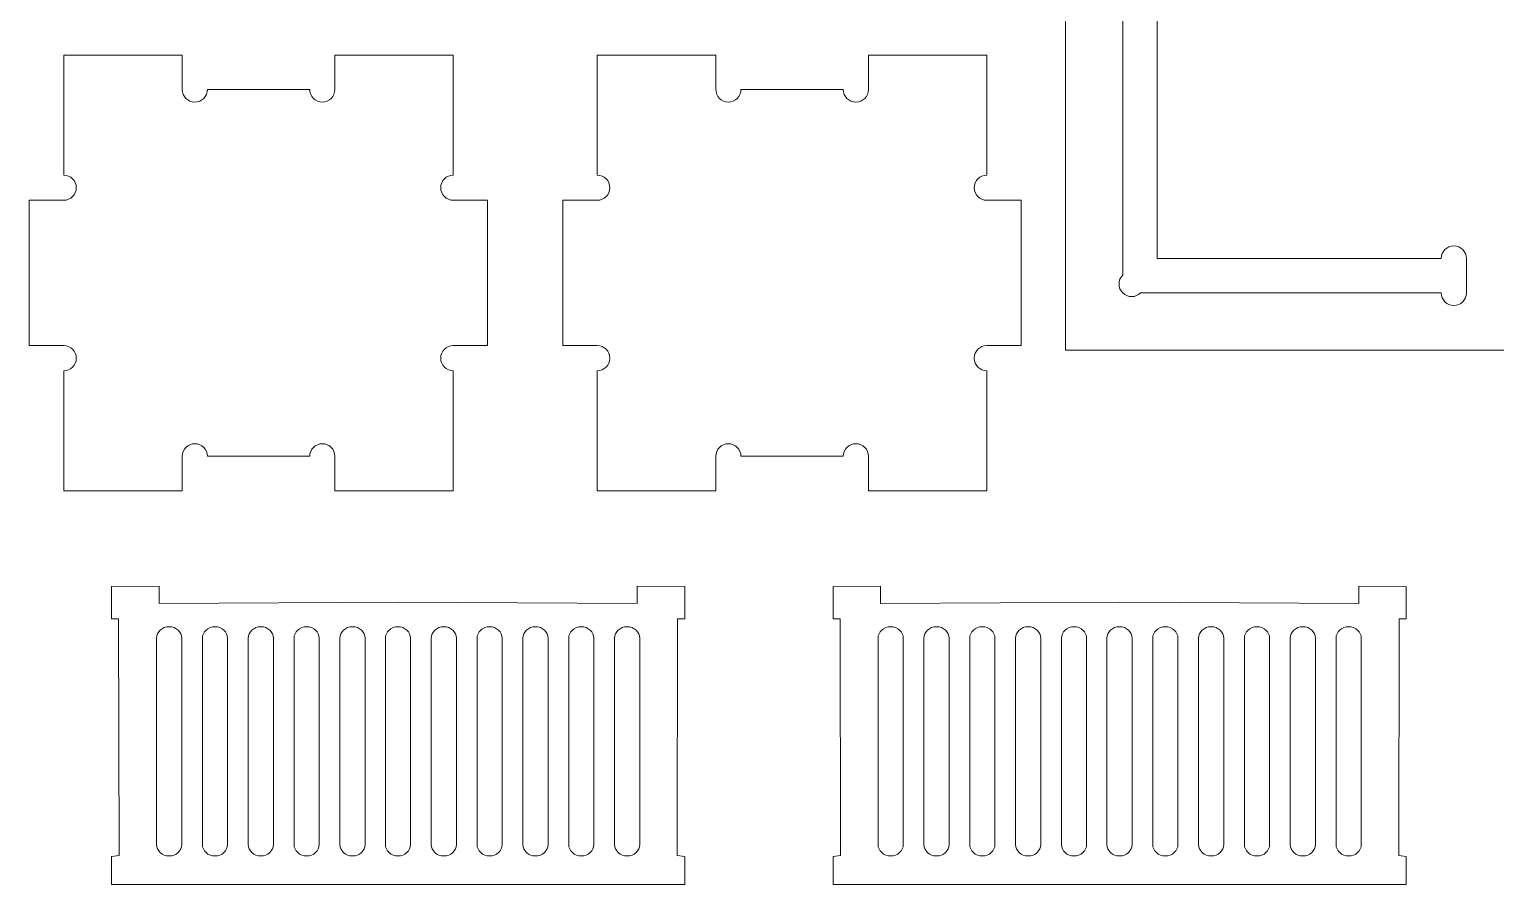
# Model space of a CAD drawing. Header units: millimetres. Extents: x -494 to 494, y -418 to 418.
# Drawn here: x -491.8 to -363.8, y -210.1 to -135.5 of the extents above; entities that cross this region are included whole.
import ezdxf

# ---------------------------------------------------------------- set-up
doc = ezdxf.new("R2010")
doc.units = ezdxf.units.MM
doc.header["$MEASUREMENT"] = 0

msp = doc.modelspace()

# ---------------------------------------------------------------- linework, layer by layer
at = {"lineweight": 9}
for points, knots in [([(-241.3498, -53.4417), (-241.3498, -53.4417), (-401.3498, -53.4417), (-401.3498, -53.4417), (-401.3498, -53.4417), (-401.3498, -53.4417), (-401.3498, -163.4417), (-401.3498, -163.4417), (-401.3498, -163.4417), (-401.3498, -163.4417), (-241.3498, -163.4417), (-241.3498, -163.4417), (-241.3498, -163.4417), (-241.3498, -163.4417), (-241.3498, -53.4417), (-241.3498, -53.4417)], [0, 0, 0, 0, 0.2, 0.2, 0.2, 0.2, 0.4, 0.4, 0.4, 0.4, 0.6, 0.6, 0.6, 0.6, 1, 1, 1, 1]), ([(-394.7942, -158.4488), (-394.7942, -158.4488), (-368.5498, -158.4488), (-368.5498, -158.4488), (-368.5498, -158.4488), (-368.5498, -159.0563), (-368.0573, -159.5488), (-367.4498, -159.5488), (-367.4498, -159.5488), (-366.8423, -159.5488), (-366.3498, -159.0563), (-366.3498, -158.4488), (-366.3498, -158.4488), (-366.3498, -158.4488), (-366.3498, -155.4488), (-366.3498, -155.4488), (-366.3498, -155.4488), (-366.3498, -154.8413), (-366.8423, -154.3488), (-367.4498, -154.3488), (-367.4498, -154.3488), (-368.0573, -154.3488), (-368.5498, -154.8413), (-368.5498, -155.4488), (-368.5498, -155.4488), (-368.5498, -155.4488), (-393.3498, -155.4488), (-393.3498, -155.4488), (-393.3498, -155.4488), (-393.3498, -155.4488), (-393.3498, -126.3088), (-393.3498, -126.3088), (-393.3498, -126.3088), (-392.7423, -126.3088), (-392.2498, -125.8163), (-392.2498, -125.2088), (-392.2498, -125.2088), (-392.2498, -124.6013), (-392.7423, -124.1088), (-393.3498, -124.1088), (-393.3498, -124.1088), (-393.3498, -124.1088), (-396.3498, -124.1088), (-396.3498, -124.1088), (-396.3498, -124.1088), (-396.9573, -124.1088), (-397.4498, -124.6013), (-397.4498, -125.2088), (-397.4498, -125.2088), (-397.4498, -125.8163), (-396.9573, -126.3088), (-396.3498, -126.3088), (-396.3498, -126.3088), (-396.3498, -126.3088), (-396.3498, -156.8932), (-396.3498, -156.8932), (-396.3498, -156.8932), (-396.7794, -157.3227), (-396.7794, -158.0193), (-396.3498, -158.4488), (-396.3498, -158.4488), (-395.9203, -158.8784), (-395.2237, -158.8784), (-394.7942, -158.4488)], [0, 0, 0, 0, 0.05882353, 0.05882353, 0.05882353, 0.05882353, 0.11764706, 0.11764706, 0.11764706, 0.11764706, 0.17647059, 0.17647059, 0.17647059, 0.17647059, 0.23529412, 0.23529412, 0.23529412, 0.23529412, 0.29411765, 0.29411765, 0.29411765, 0.29411765, 0.35294118, 0.35294118, 0.35294118, 0.35294118, 0.41176471, 0.41176471, 0.41176471, 0.41176471, 0.47058824, 0.47058824, 0.47058824, 0.47058824, 0.52941176, 0.52941176, 0.52941176, 0.52941176, 0.58823529, 0.58823529, 0.58823529, 0.58823529, 0.64705882, 0.64705882, 0.64705882, 0.64705882, 0.70588235, 0.70588235, 0.70588235, 0.70588235, 0.76470588, 0.76470588, 0.76470588, 0.76470588, 0.82352941, 0.82352941, 0.82352941, 0.82352941, 0.88235294, 0.88235294, 0.88235294, 0.88235294, 1, 1, 1, 1]), ([(-478.4325, -137.7034), (-478.4325, -137.7034), (-488.7725, -137.7034), (-488.7725, -137.7034), (-488.7725, -137.7034), (-488.7725, -137.7034), (-488.7725, -148.1734), (-488.7725, -148.1734), (-488.7725, -148.1734), (-488.165, -148.1734), (-487.6725, -148.6659), (-487.6725, -149.2734), (-487.6725, -149.2734), (-487.6725, -149.8809), (-488.165, -150.3734), (-488.7725, -150.3734), (-488.7725, -150.3734), (-488.7725, -150.3734), (-491.7725, -150.3734), (-491.7725, -150.3734), (-491.7725, -150.3734), (-491.7725, -150.3734), (-491.7725, -163.0434), (-491.7725, -163.0434), (-491.7725, -163.0434), (-491.7725, -163.0434), (-488.7725, -163.0434), (-488.7725, -163.0434), (-488.7725, -163.0434), (-488.165, -163.0434), (-487.6725, -163.5359), (-487.6725, -164.1434), (-487.6725, -164.1434), (-487.6725, -164.7509), (-488.165, -165.2434), (-488.7725, -165.2434), (-488.7725, -165.2434), (-488.7725, -165.2434), (-488.7725, -175.7034), (-488.7725, -175.7034), (-488.7725, -175.7034), (-488.7725, -175.7034), (-478.4325, -175.7034), (-478.4325, -175.7034), (-478.4325, -175.7034), (-478.4325, -175.7034), (-478.4325, -172.7034), (-478.4325, -172.7034), (-478.4325, -172.7034), (-478.4325, -172.0959), (-477.94, -171.6034), (-477.3325, -171.6034), (-477.3325, -171.6034), (-476.725, -171.6034), (-476.2325, -172.0959), (-476.2325, -172.7034), (-476.2325, -172.7034), (-476.2325, -172.7034), (-467.3025, -172.7034), (-467.3025, -172.7034), (-467.3025, -172.7034), (-467.3025, -172.0959), (-466.81, -171.6034), (-466.2025, -171.6034), (-466.2025, -171.6034), (-465.595, -171.6034), (-465.1025, -172.0959), (-465.1025, -172.7034), (-465.1025, -172.7034), (-465.1025, -172.7034), (-465.1025, -175.7034), (-465.1025, -175.7034), (-465.1025, -175.7034), (-465.1025, -175.7034), (-454.7725, -175.7034), (-454.7725, -175.7034), (-454.7725, -175.7034), (-454.7725, -175.7034), (-454.7725, -165.2434), (-454.7725, -165.2434), (-454.7725, -165.2434), (-455.38, -165.2434), (-455.8725, -164.7509), (-455.8725, -164.1434), (-455.8725, -164.1434), (-455.8725, -163.5359), (-455.38, -163.0434), (-454.7725, -163.0434), (-454.7725, -163.0434), (-454.7725, -163.0434), (-451.7725, -163.0434), (-451.7725, -163.0434), (-451.7725, -163.0434), (-451.7725, -163.0434), (-451.7725, -150.3734), (-451.7725, -150.3734), (-451.7725, -150.3734), (-451.7725, -150.3734), (-454.7725, -150.3734), (-454.7725, -150.3734), (-454.7725, -150.3734), (-455.38, -150.3734), (-455.8725, -149.8809), (-455.8725, -149.2734), (-455.8725, -149.2734), (-455.8725, -148.6659), (-455.38, -148.1734), (-454.7725, -148.1734), (-454.7725, -148.1734), (-454.7725, -148.1734), (-454.7725, -137.7034), (-454.7725, -137.7034), (-454.7725, -137.7034), (-454.7725, -137.7034), (-465.1025, -137.7034), (-465.1025, -137.7034), (-465.1025, -137.7034), (-465.1025, -137.7034), (-465.1025, -140.7034), (-465.1025, -140.7034), (-465.1025, -140.7034), (-465.1025, -141.3109), (-465.595, -141.8034), (-466.2025, -141.8034), (-466.2025, -141.8034), (-466.81, -141.8034), (-467.3025, -141.3109), (-467.3025, -140.7034), (-467.3025, -140.7034), (-467.3025, -140.7034), (-476.2325, -140.7034), (-476.2325, -140.7034), (-476.2325, -140.7034), (-476.2325, -141.3109), (-476.725, -141.8034), (-477.3325, -141.8034), (-477.3325, -141.8034), (-477.94, -141.8034), (-478.4325, -141.3109), (-478.4325, -140.7034), (-478.4325, -140.7034), (-478.4325, -140.7034), (-478.4325, -137.7034), (-478.4325, -137.7034)], [0, 0, 0, 0, 0.02702703, 0.02702703, 0.02702703, 0.02702703, 0.05405405, 0.05405405, 0.05405405, 0.05405405, 0.08108108, 0.08108108, 0.08108108, 0.08108108, 0.10810811, 0.10810811, 0.10810811, 0.10810811, 0.13513514, 0.13513514, 0.13513514, 0.13513514, 0.16216216, 0.16216216, 0.16216216, 0.16216216, 0.18918919, 0.18918919, 0.18918919, 0.18918919, 0.21621622, 0.21621622, 0.21621622, 0.21621622, 0.24324324, 0.24324324, 0.24324324, 0.24324324, 0.27027027, 0.27027027, 0.27027027, 0.27027027, 0.2972973, 0.2972973, 0.2972973, 0.2972973, 0.32432432, 0.32432432, 0.32432432, 0.32432432, 0.35135135, 0.35135135, 0.35135135, 0.35135135, 0.37837838, 0.37837838, 0.37837838, 0.37837838, 0.40540541, 0.40540541, 0.40540541, 0.40540541, 0.43243243, 0.43243243, 0.43243243, 0.43243243, 0.45945946, 0.45945946, 0.45945946, 0.45945946, 0.48648649, 0.48648649, 0.48648649, 0.48648649, 0.51351351, 0.51351351, 0.51351351, 0.51351351, 0.54054054, 0.54054054, 0.54054054, 0.54054054, 0.56756757, 0.56756757, 0.56756757, 0.56756757, 0.59459459, 0.59459459, 0.59459459, 0.59459459, 0.62162162, 0.62162162, 0.62162162, 0.62162162, 0.64864865, 0.64864865, 0.64864865, 0.64864865, 0.67567568, 0.67567568, 0.67567568, 0.67567568, 0.7027027, 0.7027027, 0.7027027, 0.7027027, 0.72972973, 0.72972973, 0.72972973, 0.72972973, 0.75675676, 0.75675676, 0.75675676, 0.75675676, 0.78378378, 0.78378378, 0.78378378, 0.78378378, 0.81081081, 0.81081081, 0.81081081, 0.81081081, 0.83783784, 0.83783784, 0.83783784, 0.83783784, 0.86486486, 0.86486486, 0.86486486, 0.86486486, 0.89189189, 0.89189189, 0.89189189, 0.89189189, 0.91891892, 0.91891892, 0.91891892, 0.91891892, 0.94594595, 0.94594595, 0.94594595, 0.94594595, 1, 1, 1, 1]), ([(-431.8659, -137.7034), (-431.8659, -137.7034), (-442.2059, -137.7034), (-442.2059, -137.7034), (-442.2059, -137.7034), (-442.2059, -137.7034), (-442.2059, -148.1734), (-442.2059, -148.1734), (-442.2059, -148.1734), (-441.5984, -148.1734), (-441.1059, -148.6659), (-441.1059, -149.2734), (-441.1059, -149.2734), (-441.1059, -149.8809), (-441.5984, -150.3734), (-442.2059, -150.3734), (-442.2059, -150.3734), (-442.2059, -150.3734), (-445.2059, -150.3734), (-445.2059, -150.3734), (-445.2059, -150.3734), (-445.2059, -150.3734), (-445.2059, -163.0434), (-445.2059, -163.0434), (-445.2059, -163.0434), (-445.2059, -163.0434), (-442.2059, -163.0434), (-442.2059, -163.0434), (-442.2059, -163.0434), (-441.5984, -163.0434), (-441.1059, -163.5359), (-441.1059, -164.1434), (-441.1059, -164.1434), (-441.1059, -164.7509), (-441.5984, -165.2434), (-442.2059, -165.2434), (-442.2059, -165.2434), (-442.2059, -165.2434), (-442.2059, -175.7034), (-442.2059, -175.7034), (-442.2059, -175.7034), (-442.2059, -175.7034), (-431.8659, -175.7034), (-431.8659, -175.7034), (-431.8659, -175.7034), (-431.8659, -175.7034), (-431.8659, -172.7034), (-431.8659, -172.7034), (-431.8659, -172.7034), (-431.8659, -172.0959), (-431.3734, -171.6034), (-430.7659, -171.6034), (-430.7659, -171.6034), (-430.1584, -171.6034), (-429.6659, -172.0959), (-429.6659, -172.7034), (-429.6659, -172.7034), (-429.6659, -172.7034), (-420.7359, -172.7034), (-420.7359, -172.7034), (-420.7359, -172.7034), (-420.7359, -172.0959), (-420.2434, -171.6034), (-419.6359, -171.6034), (-419.6359, -171.6034), (-419.0284, -171.6034), (-418.5359, -172.0959), (-418.5359, -172.7034), (-418.5359, -172.7034), (-418.5359, -172.7034), (-418.5359, -175.7034), (-418.5359, -175.7034), (-418.5359, -175.7034), (-418.5359, -175.7034), (-408.2059, -175.7034), (-408.2059, -175.7034), (-408.2059, -175.7034), (-408.2059, -175.7034), (-408.2059, -165.2434), (-408.2059, -165.2434), (-408.2059, -165.2434), (-408.8134, -165.2434), (-409.3059, -164.7509), (-409.3059, -164.1434), (-409.3059, -164.1434), (-409.3059, -163.5359), (-408.8134, -163.0434), (-408.2059, -163.0434), (-408.2059, -163.0434), (-408.2059, -163.0434), (-405.2059, -163.0434), (-405.2059, -163.0434), (-405.2059, -163.0434), (-405.2059, -163.0434), (-405.2059, -150.3734), (-405.2059, -150.3734), (-405.2059, -150.3734), (-405.2059, -150.3734), (-408.2059, -150.3734), (-408.2059, -150.3734), (-408.2059, -150.3734), (-408.8134, -150.3734), (-409.3059, -149.8809), (-409.3059, -149.2734), (-409.3059, -149.2734), (-409.3059, -148.6659), (-408.8134, -148.1734), (-408.2059, -148.1734), (-408.2059, -148.1734), (-408.2059, -148.1734), (-408.2059, -137.7034), (-408.2059, -137.7034), (-408.2059, -137.7034), (-408.2059, -137.7034), (-418.5359, -137.7034), (-418.5359, -137.7034), (-418.5359, -137.7034), (-418.5359, -137.7034), (-418.5359, -140.7034), (-418.5359, -140.7034), (-418.5359, -140.7034), (-418.5359, -141.3109), (-419.0284, -141.8034), (-419.6359, -141.8034), (-419.6359, -141.8034), (-420.2434, -141.8034), (-420.7359, -141.3109), (-420.7359, -140.7034), (-420.7359, -140.7034), (-420.7359, -140.7034), (-429.6659, -140.7034), (-429.6659, -140.7034), (-429.6659, -140.7034), (-429.6659, -141.3109), (-430.1584, -141.8034), (-430.7659, -141.8034), (-430.7659, -141.8034), (-431.3734, -141.8034), (-431.8659, -141.3109), (-431.8659, -140.7034), (-431.8659, -140.7034), (-431.8659, -140.7034), (-431.8659, -137.7034), (-431.8659, -137.7034)], [0, 0, 0, 0, 0.02702703, 0.02702703, 0.02702703, 0.02702703, 0.05405405, 0.05405405, 0.05405405, 0.05405405, 0.08108108, 0.08108108, 0.08108108, 0.08108108, 0.10810811, 0.10810811, 0.10810811, 0.10810811, 0.13513514, 0.13513514, 0.13513514, 0.13513514, 0.16216216, 0.16216216, 0.16216216, 0.16216216, 0.18918919, 0.18918919, 0.18918919, 0.18918919, 0.21621622, 0.21621622, 0.21621622, 0.21621622, 0.24324324, 0.24324324, 0.24324324, 0.24324324, 0.27027027, 0.27027027, 0.27027027, 0.27027027, 0.2972973, 0.2972973, 0.2972973, 0.2972973, 0.32432432, 0.32432432, 0.32432432, 0.32432432, 0.35135135, 0.35135135, 0.35135135, 0.35135135, 0.37837838, 0.37837838, 0.37837838, 0.37837838, 0.40540541, 0.40540541, 0.40540541, 0.40540541, 0.43243243, 0.43243243, 0.43243243, 0.43243243, 0.45945946, 0.45945946, 0.45945946, 0.45945946, 0.48648649, 0.48648649, 0.48648649, 0.48648649, 0.51351351, 0.51351351, 0.51351351, 0.51351351, 0.54054054, 0.54054054, 0.54054054, 0.54054054, 0.56756757, 0.56756757, 0.56756757, 0.56756757, 0.59459459, 0.59459459, 0.59459459, 0.59459459, 0.62162162, 0.62162162, 0.62162162, 0.62162162, 0.64864865, 0.64864865, 0.64864865, 0.64864865, 0.67567568, 0.67567568, 0.67567568, 0.67567568, 0.7027027, 0.7027027, 0.7027027, 0.7027027, 0.72972973, 0.72972973, 0.72972973, 0.72972973, 0.75675676, 0.75675676, 0.75675676, 0.75675676, 0.78378378, 0.78378378, 0.78378378, 0.78378378, 0.81081081, 0.81081081, 0.81081081, 0.81081081, 0.83783784, 0.83783784, 0.83783784, 0.83783784, 0.86486486, 0.86486486, 0.86486486, 0.86486486, 0.89189189, 0.89189189, 0.89189189, 0.89189189, 0.91891892, 0.91891892, 0.91891892, 0.91891892, 0.94594595, 0.94594595, 0.94594595, 0.94594595, 1, 1, 1, 1]), ([(-459.5863, -210.0659), (-459.5863, -210.0659), (-434.5709, -210.0659), (-434.5709, -210.0659), (-434.5709, -210.0659), (-434.5709, -210.0659), (-434.5709, -207.5971), (-434.5709, -207.5971), (-434.5709, -207.5971), (-434.5709, -207.5971), (-435.2324, -207.531), (-435.2324, -207.531), (-435.2324, -207.531), (-435.2324, -207.531), (-435.1934, -186.893), (-435.1934, -186.893), (-435.1934, -186.893), (-435.1934, -186.893), (-434.5709, -186.8935), (-434.5709, -186.8935), (-434.5709, -186.8935), (-434.5709, -186.8935), (-434.5709, -184.0659), (-434.5709, -184.0659), (-434.5709, -184.0659), (-434.5709, -184.0659), (-438.7185, -184.0165), (-438.7185, -184.0165), (-438.7185, -184.0165), (-438.7185, -184.0165), (-438.7188, -185.5378), (-438.7188, -185.5378), (-438.7188, -185.5378), (-438.7188, -185.5378), (-459.5863, -185.4181), (-459.5863, -185.4181), (-459.5863, -185.4181), (-459.5863, -185.4181), (-480.4538, -185.5378), (-480.4538, -185.5378), (-480.4538, -185.5378), (-480.4538, -185.5378), (-480.4541, -184.0165), (-480.4541, -184.0165), (-480.4541, -184.0165), (-480.4541, -184.0165), (-484.6017, -184.0659), (-484.6017, -184.0659), (-484.6017, -184.0659), (-484.6017, -184.0659), (-484.6017, -186.8935), (-484.6017, -186.8935), (-484.6017, -186.8935), (-484.6017, -186.8935), (-483.9792, -186.893), (-483.9792, -186.893), (-483.9792, -186.893), (-483.9792, -186.893), (-483.9402, -207.531), (-483.9402, -207.531), (-483.9402, -207.531), (-483.9402, -207.531), (-484.6017, -207.5971), (-484.6017, -207.5971), (-484.6017, -207.5971), (-484.6017, -207.5971), (-484.6017, -210.0659), (-484.6017, -210.0659), (-484.6017, -210.0659), (-484.6017, -210.0659), (-459.5863, -210.0659), (-459.5863, -210.0659)], [0, 0, 0, 0, 0.05263158, 0.05263158, 0.05263158, 0.05263158, 0.10526316, 0.10526316, 0.10526316, 0.10526316, 0.15789474, 0.15789474, 0.15789474, 0.15789474, 0.21052632, 0.21052632, 0.21052632, 0.21052632, 0.26315789, 0.26315789, 0.26315789, 0.26315789, 0.31578947, 0.31578947, 0.31578947, 0.31578947, 0.36842105, 0.36842105, 0.36842105, 0.36842105, 0.42105263, 0.42105263, 0.42105263, 0.42105263, 0.47368421, 0.47368421, 0.47368421, 0.47368421, 0.52631579, 0.52631579, 0.52631579, 0.52631579, 0.57894737, 0.57894737, 0.57894737, 0.57894737, 0.63157895, 0.63157895, 0.63157895, 0.63157895, 0.68421053, 0.68421053, 0.68421053, 0.68421053, 0.73684211, 0.73684211, 0.73684211, 0.73684211, 0.78947368, 0.78947368, 0.78947368, 0.78947368, 0.84210526, 0.84210526, 0.84210526, 0.84210526, 0.89473684, 0.89473684, 0.89473684, 0.89473684, 1, 1, 1, 1]), ([(-396.6155, -210.0659), (-396.6155, -210.0659), (-371.6001, -210.0659), (-371.6001, -210.0659), (-371.6001, -210.0659), (-371.6001, -210.0659), (-371.6001, -207.5971), (-371.6001, -207.5971), (-371.6001, -207.5971), (-371.6001, -207.5971), (-372.2616, -207.531), (-372.2616, -207.531), (-372.2616, -207.531), (-372.2616, -207.531), (-372.2226, -186.893), (-372.2226, -186.893), (-372.2226, -186.893), (-372.2226, -186.893), (-371.6001, -186.8935), (-371.6001, -186.8935), (-371.6001, -186.8935), (-371.6001, -186.8935), (-371.6001, -184.0659), (-371.6001, -184.0659), (-371.6001, -184.0659), (-371.6001, -184.0659), (-375.7477, -184.0165), (-375.7477, -184.0165), (-375.7477, -184.0165), (-375.7477, -184.0165), (-375.748, -185.5378), (-375.748, -185.5378), (-375.748, -185.5378), (-375.748, -185.5378), (-396.6155, -185.4181), (-396.6155, -185.4181), (-396.6155, -185.4181), (-396.6155, -185.4181), (-417.483, -185.5378), (-417.483, -185.5378), (-417.483, -185.5378), (-417.483, -185.5378), (-417.4833, -184.0165), (-417.4833, -184.0165), (-417.4833, -184.0165), (-417.4833, -184.0165), (-421.6309, -184.0659), (-421.6309, -184.0659), (-421.6309, -184.0659), (-421.6309, -184.0659), (-421.6309, -186.8935), (-421.6309, -186.8935), (-421.6309, -186.8935), (-421.6309, -186.8935), (-421.0084, -186.893), (-421.0084, -186.893), (-421.0084, -186.893), (-421.0084, -186.893), (-420.9694, -207.531), (-420.9694, -207.531), (-420.9694, -207.531), (-420.9694, -207.531), (-421.6309, -207.5971), (-421.6309, -207.5971), (-421.6309, -207.5971), (-421.6309, -207.5971), (-421.6309, -210.0659), (-421.6309, -210.0659), (-421.6309, -210.0659), (-421.6309, -210.0659), (-396.6155, -210.0659), (-396.6155, -210.0659)], [0, 0, 0, 0, 0.05263158, 0.05263158, 0.05263158, 0.05263158, 0.10526316, 0.10526316, 0.10526316, 0.10526316, 0.15789474, 0.15789474, 0.15789474, 0.15789474, 0.21052632, 0.21052632, 0.21052632, 0.21052632, 0.26315789, 0.26315789, 0.26315789, 0.26315789, 0.31578947, 0.31578947, 0.31578947, 0.31578947, 0.36842105, 0.36842105, 0.36842105, 0.36842105, 0.42105263, 0.42105263, 0.42105263, 0.42105263, 0.47368421, 0.47368421, 0.47368421, 0.47368421, 0.52631579, 0.52631579, 0.52631579, 0.52631579, 0.57894737, 0.57894737, 0.57894737, 0.57894737, 0.63157895, 0.63157895, 0.63157895, 0.63157895, 0.68421053, 0.68421053, 0.68421053, 0.68421053, 0.73684211, 0.73684211, 0.73684211, 0.73684211, 0.78947368, 0.78947368, 0.78947368, 0.78947368, 0.84210526, 0.84210526, 0.84210526, 0.84210526, 0.89473684, 0.89473684, 0.89473684, 0.89473684, 1, 1, 1, 1]), ([(-479.5709, -187.5659), (-479.5709, -187.5659), (-479.5708, -187.5659), (-479.5708, -187.5659), (-479.5708, -187.5659), (-478.9657, -187.5659), (-478.4709, -188.0158), (-478.4709, -188.5658), (-478.4709, -188.5658), (-478.4709, -188.5658), (-478.4709, -206.566), (-478.4709, -206.566), (-478.4709, -206.566), (-478.4709, -207.116), (-478.9657, -207.5659), (-479.5708, -207.5659), (-479.5708, -207.5659), (-479.5708, -207.5659), (-479.5709, -207.5659), (-479.5709, -207.5659), (-479.5709, -207.5659), (-480.176, -207.5659), (-480.6709, -207.116), (-480.6709, -206.566), (-480.6709, -206.566), (-480.6709, -206.566), (-480.6709, -188.5658), (-480.6709, -188.5658), (-480.6709, -188.5658), (-480.6709, -188.0158), (-480.176, -187.5659), (-479.5709, -187.5659)], [0, 0, 0, 0, 0.11111111, 0.11111111, 0.11111111, 0.11111111, 0.22222222, 0.22222222, 0.22222222, 0.22222222, 0.33333333, 0.33333333, 0.33333333, 0.33333333, 0.44444444, 0.44444444, 0.44444444, 0.44444444, 0.55555556, 0.55555556, 0.55555556, 0.55555556, 0.66666667, 0.66666667, 0.66666667, 0.66666667, 0.77777778, 0.77777778, 0.77777778, 0.77777778, 1, 1, 1, 1]), ([(-475.5709, -187.5659), (-475.5709, -187.5659), (-475.5708, -187.5659), (-475.5708, -187.5659), (-475.5708, -187.5659), (-474.9657, -187.5659), (-474.4709, -188.0158), (-474.4709, -188.5658), (-474.4709, -188.5658), (-474.4709, -188.5658), (-474.4709, -206.566), (-474.4709, -206.566), (-474.4709, -206.566), (-474.4709, -207.116), (-474.9657, -207.5659), (-475.5708, -207.5659), (-475.5708, -207.5659), (-475.5708, -207.5659), (-475.5709, -207.5659), (-475.5709, -207.5659), (-475.5709, -207.5659), (-476.176, -207.5659), (-476.6709, -207.116), (-476.6709, -206.566), (-476.6709, -206.566), (-476.6709, -206.566), (-476.6709, -188.5658), (-476.6709, -188.5658), (-476.6709, -188.5658), (-476.6709, -188.0158), (-476.176, -187.5659), (-475.5709, -187.5659)], [0, 0, 0, 0, 0.11111111, 0.11111111, 0.11111111, 0.11111111, 0.22222222, 0.22222222, 0.22222222, 0.22222222, 0.33333333, 0.33333333, 0.33333333, 0.33333333, 0.44444444, 0.44444444, 0.44444444, 0.44444444, 0.55555556, 0.55555556, 0.55555556, 0.55555556, 0.66666667, 0.66666667, 0.66666667, 0.66666667, 0.77777778, 0.77777778, 0.77777778, 0.77777778, 1, 1, 1, 1]), ([(-471.5709, -187.5659), (-471.5709, -187.5659), (-471.5708, -187.5659), (-471.5708, -187.5659), (-471.5708, -187.5659), (-470.9657, -187.5659), (-470.4709, -188.0158), (-470.4709, -188.5658), (-470.4709, -188.5658), (-470.4709, -188.5658), (-470.4709, -206.566), (-470.4709, -206.566), (-470.4709, -206.566), (-470.4709, -207.116), (-470.9657, -207.5659), (-471.5708, -207.5659), (-471.5708, -207.5659), (-471.5708, -207.5659), (-471.5709, -207.5659), (-471.5709, -207.5659), (-471.5709, -207.5659), (-472.176, -207.5659), (-472.6709, -207.116), (-472.6709, -206.566), (-472.6709, -206.566), (-472.6709, -206.566), (-472.6709, -188.5658), (-472.6709, -188.5658), (-472.6709, -188.5658), (-472.6709, -188.0158), (-472.176, -187.5659), (-471.5709, -187.5659)], [0, 0, 0, 0, 0.11111111, 0.11111111, 0.11111111, 0.11111111, 0.22222222, 0.22222222, 0.22222222, 0.22222222, 0.33333333, 0.33333333, 0.33333333, 0.33333333, 0.44444444, 0.44444444, 0.44444444, 0.44444444, 0.55555556, 0.55555556, 0.55555556, 0.55555556, 0.66666667, 0.66666667, 0.66666667, 0.66666667, 0.77777778, 0.77777778, 0.77777778, 0.77777778, 1, 1, 1, 1]), ([(-467.5709, -187.5659), (-467.5709, -187.5659), (-467.5708, -187.5659), (-467.5708, -187.5659), (-467.5708, -187.5659), (-466.9657, -187.5659), (-466.4709, -188.0158), (-466.4709, -188.5658), (-466.4709, -188.5658), (-466.4709, -188.5658), (-466.4709, -206.566), (-466.4709, -206.566), (-466.4709, -206.566), (-466.4709, -207.116), (-466.9657, -207.5659), (-467.5708, -207.5659), (-467.5708, -207.5659), (-467.5708, -207.5659), (-467.5709, -207.5659), (-467.5709, -207.5659), (-467.5709, -207.5659), (-468.176, -207.5659), (-468.6709, -207.116), (-468.6709, -206.566), (-468.6709, -206.566), (-468.6709, -206.566), (-468.6709, -188.5658), (-468.6709, -188.5658), (-468.6709, -188.5658), (-468.6709, -188.0158), (-468.176, -187.5659), (-467.5709, -187.5659)], [0, 0, 0, 0, 0.11111111, 0.11111111, 0.11111111, 0.11111111, 0.22222222, 0.22222222, 0.22222222, 0.22222222, 0.33333333, 0.33333333, 0.33333333, 0.33333333, 0.44444444, 0.44444444, 0.44444444, 0.44444444, 0.55555556, 0.55555556, 0.55555556, 0.55555556, 0.66666667, 0.66666667, 0.66666667, 0.66666667, 0.77777778, 0.77777778, 0.77777778, 0.77777778, 1, 1, 1, 1]), ([(-463.5709, -187.5659), (-463.5709, -187.5659), (-463.5708, -187.5659), (-463.5708, -187.5659), (-463.5708, -187.5659), (-462.9657, -187.5659), (-462.4709, -188.0158), (-462.4709, -188.5658), (-462.4709, -188.5658), (-462.4709, -188.5658), (-462.4709, -206.566), (-462.4709, -206.566), (-462.4709, -206.566), (-462.4709, -207.116), (-462.9657, -207.5659), (-463.5708, -207.5659), (-463.5708, -207.5659), (-463.5708, -207.5659), (-463.5709, -207.5659), (-463.5709, -207.5659), (-463.5709, -207.5659), (-464.176, -207.5659), (-464.6709, -207.116), (-464.6709, -206.566), (-464.6709, -206.566), (-464.6709, -206.566), (-464.6709, -188.5658), (-464.6709, -188.5658), (-464.6709, -188.5658), (-464.6709, -188.0158), (-464.176, -187.5659), (-463.5709, -187.5659)], [0, 0, 0, 0, 0.11111111, 0.11111111, 0.11111111, 0.11111111, 0.22222222, 0.22222222, 0.22222222, 0.22222222, 0.33333333, 0.33333333, 0.33333333, 0.33333333, 0.44444444, 0.44444444, 0.44444444, 0.44444444, 0.55555556, 0.55555556, 0.55555556, 0.55555556, 0.66666667, 0.66666667, 0.66666667, 0.66666667, 0.77777778, 0.77777778, 0.77777778, 0.77777778, 1, 1, 1, 1]), ([(-459.6017, -187.5659), (-459.6017, -187.5659), (-459.6018, -187.5659), (-459.6018, -187.5659), (-459.6018, -187.5659), (-460.2069, -187.5659), (-460.7017, -188.0158), (-460.7017, -188.5658), (-460.7017, -188.5658), (-460.7017, -188.5658), (-460.7017, -206.566), (-460.7017, -206.566), (-460.7017, -206.566), (-460.7017, -207.116), (-460.2069, -207.5659), (-459.6018, -207.5659), (-459.6018, -207.5659), (-459.6018, -207.5659), (-459.6017, -207.5659), (-459.6017, -207.5659), (-459.6017, -207.5659), (-458.9966, -207.5659), (-458.5017, -207.116), (-458.5017, -206.566), (-458.5017, -206.566), (-458.5017, -206.566), (-458.5017, -188.5658), (-458.5017, -188.5658), (-458.5017, -188.5658), (-458.5017, -188.0158), (-458.9966, -187.5659), (-459.6017, -187.5659)], [0, 0, 0, 0, 0.11111111, 0.11111111, 0.11111111, 0.11111111, 0.22222222, 0.22222222, 0.22222222, 0.22222222, 0.33333333, 0.33333333, 0.33333333, 0.33333333, 0.44444444, 0.44444444, 0.44444444, 0.44444444, 0.55555556, 0.55555556, 0.55555556, 0.55555556, 0.66666667, 0.66666667, 0.66666667, 0.66666667, 0.77777778, 0.77777778, 0.77777778, 0.77777778, 1, 1, 1, 1]), ([(-455.6017, -187.5659), (-455.6017, -187.5659), (-455.6018, -187.5659), (-455.6018, -187.5659), (-455.6018, -187.5659), (-456.2069, -187.5659), (-456.7017, -188.0158), (-456.7017, -188.5658), (-456.7017, -188.5658), (-456.7017, -188.5658), (-456.7017, -206.566), (-456.7017, -206.566), (-456.7017, -206.566), (-456.7017, -207.116), (-456.2069, -207.5659), (-455.6018, -207.5659), (-455.6018, -207.5659), (-455.6018, -207.5659), (-455.6017, -207.5659), (-455.6017, -207.5659), (-455.6017, -207.5659), (-454.9966, -207.5659), (-454.5017, -207.116), (-454.5017, -206.566), (-454.5017, -206.566), (-454.5017, -206.566), (-454.5017, -188.5658), (-454.5017, -188.5658), (-454.5017, -188.5658), (-454.5017, -188.0158), (-454.9966, -187.5659), (-455.6017, -187.5659)], [0, 0, 0, 0, 0.11111111, 0.11111111, 0.11111111, 0.11111111, 0.22222222, 0.22222222, 0.22222222, 0.22222222, 0.33333333, 0.33333333, 0.33333333, 0.33333333, 0.44444444, 0.44444444, 0.44444444, 0.44444444, 0.55555556, 0.55555556, 0.55555556, 0.55555556, 0.66666667, 0.66666667, 0.66666667, 0.66666667, 0.77777778, 0.77777778, 0.77777778, 0.77777778, 1, 1, 1, 1]), ([(-451.6017, -187.5659), (-451.6017, -187.5659), (-451.6018, -187.5659), (-451.6018, -187.5659), (-451.6018, -187.5659), (-452.2069, -187.5659), (-452.7017, -188.0158), (-452.7017, -188.5658), (-452.7017, -188.5658), (-452.7017, -188.5658), (-452.7017, -206.566), (-452.7017, -206.566), (-452.7017, -206.566), (-452.7017, -207.116), (-452.2069, -207.5659), (-451.6018, -207.5659), (-451.6018, -207.5659), (-451.6018, -207.5659), (-451.6017, -207.5659), (-451.6017, -207.5659), (-451.6017, -207.5659), (-450.9966, -207.5659), (-450.5017, -207.116), (-450.5017, -206.566), (-450.5017, -206.566), (-450.5017, -206.566), (-450.5017, -188.5658), (-450.5017, -188.5658), (-450.5017, -188.5658), (-450.5017, -188.0158), (-450.9966, -187.5659), (-451.6017, -187.5659)], [0, 0, 0, 0, 0.11111111, 0.11111111, 0.11111111, 0.11111111, 0.22222222, 0.22222222, 0.22222222, 0.22222222, 0.33333333, 0.33333333, 0.33333333, 0.33333333, 0.44444444, 0.44444444, 0.44444444, 0.44444444, 0.55555556, 0.55555556, 0.55555556, 0.55555556, 0.66666667, 0.66666667, 0.66666667, 0.66666667, 0.77777778, 0.77777778, 0.77777778, 0.77777778, 1, 1, 1, 1]), ([(-447.6017, -187.5659), (-447.6017, -187.5659), (-447.6018, -187.5659), (-447.6018, -187.5659), (-447.6018, -187.5659), (-448.2069, -187.5659), (-448.7017, -188.0158), (-448.7017, -188.5658), (-448.7017, -188.5658), (-448.7017, -188.5658), (-448.7017, -206.566), (-448.7017, -206.566), (-448.7017, -206.566), (-448.7017, -207.116), (-448.2069, -207.5659), (-447.6018, -207.5659), (-447.6018, -207.5659), (-447.6018, -207.5659), (-447.6017, -207.5659), (-447.6017, -207.5659), (-447.6017, -207.5659), (-446.9966, -207.5659), (-446.5017, -207.116), (-446.5017, -206.566), (-446.5017, -206.566), (-446.5017, -206.566), (-446.5017, -188.5658), (-446.5017, -188.5658), (-446.5017, -188.5658), (-446.5017, -188.0158), (-446.9966, -187.5659), (-447.6017, -187.5659)], [0, 0, 0, 0, 0.11111111, 0.11111111, 0.11111111, 0.11111111, 0.22222222, 0.22222222, 0.22222222, 0.22222222, 0.33333333, 0.33333333, 0.33333333, 0.33333333, 0.44444444, 0.44444444, 0.44444444, 0.44444444, 0.55555556, 0.55555556, 0.55555556, 0.55555556, 0.66666667, 0.66666667, 0.66666667, 0.66666667, 0.77777778, 0.77777778, 0.77777778, 0.77777778, 1, 1, 1, 1]), ([(-443.6017, -187.5659), (-443.6017, -187.5659), (-443.6018, -187.5659), (-443.6018, -187.5659), (-443.6018, -187.5659), (-444.2069, -187.5659), (-444.7017, -188.0158), (-444.7017, -188.5658), (-444.7017, -188.5658), (-444.7017, -188.5658), (-444.7017, -206.566), (-444.7017, -206.566), (-444.7017, -206.566), (-444.7017, -207.116), (-444.2069, -207.5659), (-443.6018, -207.5659), (-443.6018, -207.5659), (-443.6018, -207.5659), (-443.6017, -207.5659), (-443.6017, -207.5659), (-443.6017, -207.5659), (-442.9966, -207.5659), (-442.5017, -207.116), (-442.5017, -206.566), (-442.5017, -206.566), (-442.5017, -206.566), (-442.5017, -188.5658), (-442.5017, -188.5658), (-442.5017, -188.5658), (-442.5017, -188.0158), (-442.9966, -187.5659), (-443.6017, -187.5659)], [0, 0, 0, 0, 0.11111111, 0.11111111, 0.11111111, 0.11111111, 0.22222222, 0.22222222, 0.22222222, 0.22222222, 0.33333333, 0.33333333, 0.33333333, 0.33333333, 0.44444444, 0.44444444, 0.44444444, 0.44444444, 0.55555556, 0.55555556, 0.55555556, 0.55555556, 0.66666667, 0.66666667, 0.66666667, 0.66666667, 0.77777778, 0.77777778, 0.77777778, 0.77777778, 1, 1, 1, 1]), ([(-439.6017, -187.5659), (-439.6017, -187.5659), (-439.6018, -187.5659), (-439.6018, -187.5659), (-439.6018, -187.5659), (-440.2069, -187.5659), (-440.7017, -188.0158), (-440.7017, -188.5658), (-440.7017, -188.5658), (-440.7017, -188.5658), (-440.7017, -206.566), (-440.7017, -206.566), (-440.7017, -206.566), (-440.7017, -207.116), (-440.2069, -207.5659), (-439.6018, -207.5659), (-439.6018, -207.5659), (-439.6018, -207.5659), (-439.6017, -207.5659), (-439.6017, -207.5659), (-439.6017, -207.5659), (-438.9966, -207.5659), (-438.5017, -207.116), (-438.5017, -206.566), (-438.5017, -206.566), (-438.5017, -206.566), (-438.5017, -188.5658), (-438.5017, -188.5658), (-438.5017, -188.5658), (-438.5017, -188.0158), (-438.9966, -187.5659), (-439.6017, -187.5659)], [0, 0, 0, 0, 0.11111111, 0.11111111, 0.11111111, 0.11111111, 0.22222222, 0.22222222, 0.22222222, 0.22222222, 0.33333333, 0.33333333, 0.33333333, 0.33333333, 0.44444444, 0.44444444, 0.44444444, 0.44444444, 0.55555556, 0.55555556, 0.55555556, 0.55555556, 0.66666667, 0.66666667, 0.66666667, 0.66666667, 0.77777778, 0.77777778, 0.77777778, 0.77777778, 1, 1, 1, 1]), ([(-416.6001, -187.5659), (-416.6001, -187.5659), (-416.6, -187.5659), (-416.6, -187.5659), (-416.6, -187.5659), (-415.9949, -187.5659), (-415.5001, -188.0158), (-415.5001, -188.5658), (-415.5001, -188.5658), (-415.5001, -188.5658), (-415.5001, -206.566), (-415.5001, -206.566), (-415.5001, -206.566), (-415.5001, -207.116), (-415.9949, -207.5659), (-416.6, -207.5659), (-416.6, -207.5659), (-416.6, -207.5659), (-416.6001, -207.5659), (-416.6001, -207.5659), (-416.6001, -207.5659), (-417.2052, -207.5659), (-417.7001, -207.116), (-417.7001, -206.566), (-417.7001, -206.566), (-417.7001, -206.566), (-417.7001, -188.5658), (-417.7001, -188.5658), (-417.7001, -188.5658), (-417.7001, -188.0158), (-417.2052, -187.5659), (-416.6001, -187.5659)], [0, 0, 0, 0, 0.11111111, 0.11111111, 0.11111111, 0.11111111, 0.22222222, 0.22222222, 0.22222222, 0.22222222, 0.33333333, 0.33333333, 0.33333333, 0.33333333, 0.44444444, 0.44444444, 0.44444444, 0.44444444, 0.55555556, 0.55555556, 0.55555556, 0.55555556, 0.66666667, 0.66666667, 0.66666667, 0.66666667, 0.77777778, 0.77777778, 0.77777778, 0.77777778, 1, 1, 1, 1]), ([(-412.6001, -187.5659), (-412.6001, -187.5659), (-412.6, -187.5659), (-412.6, -187.5659), (-412.6, -187.5659), (-411.9949, -187.5659), (-411.5001, -188.0158), (-411.5001, -188.5658), (-411.5001, -188.5658), (-411.5001, -188.5658), (-411.5001, -206.566), (-411.5001, -206.566), (-411.5001, -206.566), (-411.5001, -207.116), (-411.9949, -207.5659), (-412.6, -207.5659), (-412.6, -207.5659), (-412.6, -207.5659), (-412.6001, -207.5659), (-412.6001, -207.5659), (-412.6001, -207.5659), (-413.2052, -207.5659), (-413.7001, -207.116), (-413.7001, -206.566), (-413.7001, -206.566), (-413.7001, -206.566), (-413.7001, -188.5658), (-413.7001, -188.5658), (-413.7001, -188.5658), (-413.7001, -188.0158), (-413.2052, -187.5659), (-412.6001, -187.5659)], [0, 0, 0, 0, 0.11111111, 0.11111111, 0.11111111, 0.11111111, 0.22222222, 0.22222222, 0.22222222, 0.22222222, 0.33333333, 0.33333333, 0.33333333, 0.33333333, 0.44444444, 0.44444444, 0.44444444, 0.44444444, 0.55555556, 0.55555556, 0.55555556, 0.55555556, 0.66666667, 0.66666667, 0.66666667, 0.66666667, 0.77777778, 0.77777778, 0.77777778, 0.77777778, 1, 1, 1, 1]), ([(-408.6001, -187.5659), (-408.6001, -187.5659), (-408.6, -187.5659), (-408.6, -187.5659), (-408.6, -187.5659), (-407.9949, -187.5659), (-407.5001, -188.0158), (-407.5001, -188.5658), (-407.5001, -188.5658), (-407.5001, -188.5658), (-407.5001, -206.566), (-407.5001, -206.566), (-407.5001, -206.566), (-407.5001, -207.116), (-407.9949, -207.5659), (-408.6, -207.5659), (-408.6, -207.5659), (-408.6, -207.5659), (-408.6001, -207.5659), (-408.6001, -207.5659), (-408.6001, -207.5659), (-409.2052, -207.5659), (-409.7001, -207.116), (-409.7001, -206.566), (-409.7001, -206.566), (-409.7001, -206.566), (-409.7001, -188.5658), (-409.7001, -188.5658), (-409.7001, -188.5658), (-409.7001, -188.0158), (-409.2052, -187.5659), (-408.6001, -187.5659)], [0, 0, 0, 0, 0.11111111, 0.11111111, 0.11111111, 0.11111111, 0.22222222, 0.22222222, 0.22222222, 0.22222222, 0.33333333, 0.33333333, 0.33333333, 0.33333333, 0.44444444, 0.44444444, 0.44444444, 0.44444444, 0.55555556, 0.55555556, 0.55555556, 0.55555556, 0.66666667, 0.66666667, 0.66666667, 0.66666667, 0.77777778, 0.77777778, 0.77777778, 0.77777778, 1, 1, 1, 1]), ([(-404.6001, -187.5659), (-404.6001, -187.5659), (-404.6, -187.5659), (-404.6, -187.5659), (-404.6, -187.5659), (-403.9949, -187.5659), (-403.5001, -188.0158), (-403.5001, -188.5658), (-403.5001, -188.5658), (-403.5001, -188.5658), (-403.5001, -206.566), (-403.5001, -206.566), (-403.5001, -206.566), (-403.5001, -207.116), (-403.9949, -207.5659), (-404.6, -207.5659), (-404.6, -207.5659), (-404.6, -207.5659), (-404.6001, -207.5659), (-404.6001, -207.5659), (-404.6001, -207.5659), (-405.2052, -207.5659), (-405.7001, -207.116), (-405.7001, -206.566), (-405.7001, -206.566), (-405.7001, -206.566), (-405.7001, -188.5658), (-405.7001, -188.5658), (-405.7001, -188.5658), (-405.7001, -188.0158), (-405.2052, -187.5659), (-404.6001, -187.5659)], [0, 0, 0, 0, 0.11111111, 0.11111111, 0.11111111, 0.11111111, 0.22222222, 0.22222222, 0.22222222, 0.22222222, 0.33333333, 0.33333333, 0.33333333, 0.33333333, 0.44444444, 0.44444444, 0.44444444, 0.44444444, 0.55555556, 0.55555556, 0.55555556, 0.55555556, 0.66666667, 0.66666667, 0.66666667, 0.66666667, 0.77777778, 0.77777778, 0.77777778, 0.77777778, 1, 1, 1, 1]), ([(-400.6001, -187.5659), (-400.6001, -187.5659), (-400.6, -187.5659), (-400.6, -187.5659), (-400.6, -187.5659), (-399.9949, -187.5659), (-399.5001, -188.0158), (-399.5001, -188.5658), (-399.5001, -188.5658), (-399.5001, -188.5658), (-399.5001, -206.566), (-399.5001, -206.566), (-399.5001, -206.566), (-399.5001, -207.116), (-399.9949, -207.5659), (-400.6, -207.5659), (-400.6, -207.5659), (-400.6, -207.5659), (-400.6001, -207.5659), (-400.6001, -207.5659), (-400.6001, -207.5659), (-401.2052, -207.5659), (-401.7001, -207.116), (-401.7001, -206.566), (-401.7001, -206.566), (-401.7001, -206.566), (-401.7001, -188.5658), (-401.7001, -188.5658), (-401.7001, -188.5658), (-401.7001, -188.0158), (-401.2052, -187.5659), (-400.6001, -187.5659)], [0, 0, 0, 0, 0.11111111, 0.11111111, 0.11111111, 0.11111111, 0.22222222, 0.22222222, 0.22222222, 0.22222222, 0.33333333, 0.33333333, 0.33333333, 0.33333333, 0.44444444, 0.44444444, 0.44444444, 0.44444444, 0.55555556, 0.55555556, 0.55555556, 0.55555556, 0.66666667, 0.66666667, 0.66666667, 0.66666667, 0.77777778, 0.77777778, 0.77777778, 0.77777778, 1, 1, 1, 1]), ([(-396.6309, -187.5659), (-396.6309, -187.5659), (-396.631, -187.5659), (-396.631, -187.5659), (-396.631, -187.5659), (-397.2361, -187.5659), (-397.7309, -188.0158), (-397.7309, -188.5658), (-397.7309, -188.5658), (-397.7309, -188.5658), (-397.7309, -206.566), (-397.7309, -206.566), (-397.7309, -206.566), (-397.7309, -207.116), (-397.2361, -207.5659), (-396.631, -207.5659), (-396.631, -207.5659), (-396.631, -207.5659), (-396.6309, -207.5659), (-396.6309, -207.5659), (-396.6309, -207.5659), (-396.0258, -207.5659), (-395.5309, -207.116), (-395.5309, -206.566), (-395.5309, -206.566), (-395.5309, -206.566), (-395.5309, -188.5658), (-395.5309, -188.5658), (-395.5309, -188.5658), (-395.5309, -188.0158), (-396.0258, -187.5659), (-396.6309, -187.5659)], [0, 0, 0, 0, 0.11111111, 0.11111111, 0.11111111, 0.11111111, 0.22222222, 0.22222222, 0.22222222, 0.22222222, 0.33333333, 0.33333333, 0.33333333, 0.33333333, 0.44444444, 0.44444444, 0.44444444, 0.44444444, 0.55555556, 0.55555556, 0.55555556, 0.55555556, 0.66666667, 0.66666667, 0.66666667, 0.66666667, 0.77777778, 0.77777778, 0.77777778, 0.77777778, 1, 1, 1, 1]), ([(-392.6309, -187.5659), (-392.6309, -187.5659), (-392.631, -187.5659), (-392.631, -187.5659), (-392.631, -187.5659), (-393.2361, -187.5659), (-393.7309, -188.0158), (-393.7309, -188.5658), (-393.7309, -188.5658), (-393.7309, -188.5658), (-393.7309, -206.566), (-393.7309, -206.566), (-393.7309, -206.566), (-393.7309, -207.116), (-393.2361, -207.5659), (-392.631, -207.5659), (-392.631, -207.5659), (-392.631, -207.5659), (-392.6309, -207.5659), (-392.6309, -207.5659), (-392.6309, -207.5659), (-392.0258, -207.5659), (-391.5309, -207.116), (-391.5309, -206.566), (-391.5309, -206.566), (-391.5309, -206.566), (-391.5309, -188.5658), (-391.5309, -188.5658), (-391.5309, -188.5658), (-391.5309, -188.0158), (-392.0258, -187.5659), (-392.6309, -187.5659)], [0, 0, 0, 0, 0.11111111, 0.11111111, 0.11111111, 0.11111111, 0.22222222, 0.22222222, 0.22222222, 0.22222222, 0.33333333, 0.33333333, 0.33333333, 0.33333333, 0.44444444, 0.44444444, 0.44444444, 0.44444444, 0.55555556, 0.55555556, 0.55555556, 0.55555556, 0.66666667, 0.66666667, 0.66666667, 0.66666667, 0.77777778, 0.77777778, 0.77777778, 0.77777778, 1, 1, 1, 1]), ([(-388.6309, -187.5659), (-388.6309, -187.5659), (-388.631, -187.5659), (-388.631, -187.5659), (-388.631, -187.5659), (-389.2361, -187.5659), (-389.7309, -188.0158), (-389.7309, -188.5658), (-389.7309, -188.5658), (-389.7309, -188.5658), (-389.7309, -206.566), (-389.7309, -206.566), (-389.7309, -206.566), (-389.7309, -207.116), (-389.2361, -207.5659), (-388.631, -207.5659), (-388.631, -207.5659), (-388.631, -207.5659), (-388.6309, -207.5659), (-388.6309, -207.5659), (-388.6309, -207.5659), (-388.0258, -207.5659), (-387.5309, -207.116), (-387.5309, -206.566), (-387.5309, -206.566), (-387.5309, -206.566), (-387.5309, -188.5658), (-387.5309, -188.5658), (-387.5309, -188.5658), (-387.5309, -188.0158), (-388.0258, -187.5659), (-388.6309, -187.5659)], [0, 0, 0, 0, 0.11111111, 0.11111111, 0.11111111, 0.11111111, 0.22222222, 0.22222222, 0.22222222, 0.22222222, 0.33333333, 0.33333333, 0.33333333, 0.33333333, 0.44444444, 0.44444444, 0.44444444, 0.44444444, 0.55555556, 0.55555556, 0.55555556, 0.55555556, 0.66666667, 0.66666667, 0.66666667, 0.66666667, 0.77777778, 0.77777778, 0.77777778, 0.77777778, 1, 1, 1, 1]), ([(-384.6309, -187.5659), (-384.6309, -187.5659), (-384.631, -187.5659), (-384.631, -187.5659), (-384.631, -187.5659), (-385.2361, -187.5659), (-385.7309, -188.0158), (-385.7309, -188.5658), (-385.7309, -188.5658), (-385.7309, -188.5658), (-385.7309, -206.566), (-385.7309, -206.566), (-385.7309, -206.566), (-385.7309, -207.116), (-385.2361, -207.5659), (-384.631, -207.5659), (-384.631, -207.5659), (-384.631, -207.5659), (-384.6309, -207.5659), (-384.6309, -207.5659), (-384.6309, -207.5659), (-384.0258, -207.5659), (-383.5309, -207.116), (-383.5309, -206.566), (-383.5309, -206.566), (-383.5309, -206.566), (-383.5309, -188.5658), (-383.5309, -188.5658), (-383.5309, -188.5658), (-383.5309, -188.0158), (-384.0258, -187.5659), (-384.6309, -187.5659)], [0, 0, 0, 0, 0.11111111, 0.11111111, 0.11111111, 0.11111111, 0.22222222, 0.22222222, 0.22222222, 0.22222222, 0.33333333, 0.33333333, 0.33333333, 0.33333333, 0.44444444, 0.44444444, 0.44444444, 0.44444444, 0.55555556, 0.55555556, 0.55555556, 0.55555556, 0.66666667, 0.66666667, 0.66666667, 0.66666667, 0.77777778, 0.77777778, 0.77777778, 0.77777778, 1, 1, 1, 1]), ([(-380.6309, -187.5659), (-380.6309, -187.5659), (-380.631, -187.5659), (-380.631, -187.5659), (-380.631, -187.5659), (-381.2361, -187.5659), (-381.7309, -188.0158), (-381.7309, -188.5658), (-381.7309, -188.5658), (-381.7309, -188.5658), (-381.7309, -206.566), (-381.7309, -206.566), (-381.7309, -206.566), (-381.7309, -207.116), (-381.2361, -207.5659), (-380.631, -207.5659), (-380.631, -207.5659), (-380.631, -207.5659), (-380.6309, -207.5659), (-380.6309, -207.5659), (-380.6309, -207.5659), (-380.0258, -207.5659), (-379.5309, -207.116), (-379.5309, -206.566), (-379.5309, -206.566), (-379.5309, -206.566), (-379.5309, -188.5658), (-379.5309, -188.5658), (-379.5309, -188.5658), (-379.5309, -188.0158), (-380.0258, -187.5659), (-380.6309, -187.5659)], [0, 0, 0, 0, 0.11111111, 0.11111111, 0.11111111, 0.11111111, 0.22222222, 0.22222222, 0.22222222, 0.22222222, 0.33333333, 0.33333333, 0.33333333, 0.33333333, 0.44444444, 0.44444444, 0.44444444, 0.44444444, 0.55555556, 0.55555556, 0.55555556, 0.55555556, 0.66666667, 0.66666667, 0.66666667, 0.66666667, 0.77777778, 0.77777778, 0.77777778, 0.77777778, 1, 1, 1, 1]), ([(-376.6309, -187.5659), (-376.6309, -187.5659), (-376.631, -187.5659), (-376.631, -187.5659), (-376.631, -187.5659), (-377.2361, -187.5659), (-377.7309, -188.0158), (-377.7309, -188.5658), (-377.7309, -188.5658), (-377.7309, -188.5658), (-377.7309, -206.566), (-377.7309, -206.566), (-377.7309, -206.566), (-377.7309, -207.116), (-377.2361, -207.5659), (-376.631, -207.5659), (-376.631, -207.5659), (-376.631, -207.5659), (-376.6309, -207.5659), (-376.6309, -207.5659), (-376.6309, -207.5659), (-376.0258, -207.5659), (-375.5309, -207.116), (-375.5309, -206.566), (-375.5309, -206.566), (-375.5309, -206.566), (-375.5309, -188.5658), (-375.5309, -188.5658), (-375.5309, -188.5658), (-375.5309, -188.0158), (-376.0258, -187.5659), (-376.6309, -187.5659)], [0, 0, 0, 0, 0.11111111, 0.11111111, 0.11111111, 0.11111111, 0.22222222, 0.22222222, 0.22222222, 0.22222222, 0.33333333, 0.33333333, 0.33333333, 0.33333333, 0.44444444, 0.44444444, 0.44444444, 0.44444444, 0.55555556, 0.55555556, 0.55555556, 0.55555556, 0.66666667, 0.66666667, 0.66666667, 0.66666667, 0.77777778, 0.77777778, 0.77777778, 0.77777778, 1, 1, 1, 1])]:
    msp.add_open_spline(points, degree=3, knots=knots, dxfattribs=at)

doc.saveas('drawing.dxf')
